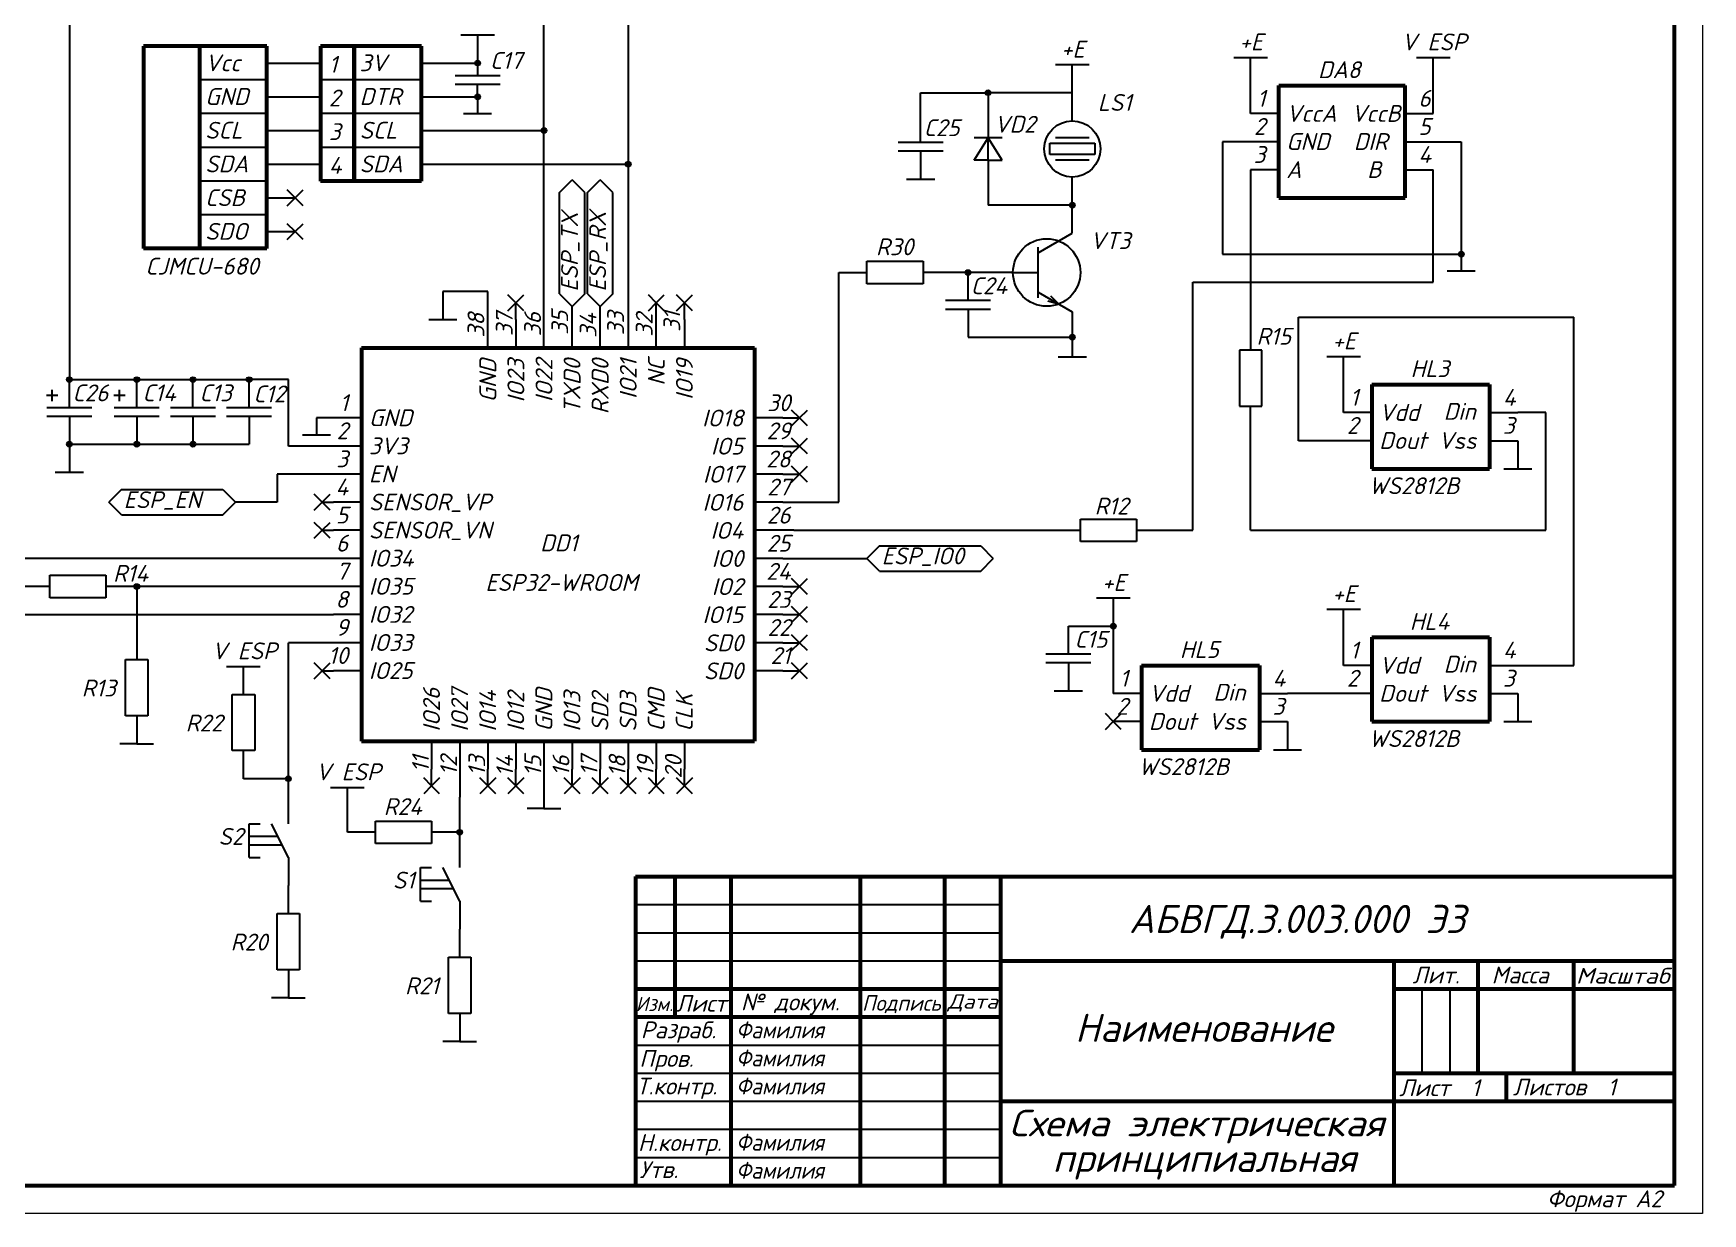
# Model space of a CAD drawing. Header units: millimetres. Extents: x -1 to 4028, y -898 to 1238.
# Drawn here: x 1976.4 to 2273.6, y 810.2 to 1020.3 of the extents above; entities that cross this region are included whole.
import ezdxf
from ezdxf.enums import TextEntityAlignment as Align

# ---------------------------------------------------------------- set-up
doc = ezdxf.new("R2010")
doc.units = ezdxf.units.MM
for name, color, linetype, lineweight in [('Основная (0.3)', 162, 'Continuous', 30), ('Основная (0.6)', 250, 'Continuous', 60), ('Текст', 240, 'Continuous', 30), ('Тонкая', 160, 'Continuous', 30), ('Тонкая (0.2)', 250, 'Continuous', 20)]:
    doc.layers.add(name, color=color, linetype=linetype, lineweight=lineweight)
doc.styles.add('3мм', font='isocpeui.ttf', dxfattribs={"height": 3})
doc.styles.add('5мм', font='isocpeui.ttf', dxfattribs={"height": 5})

msp = doc.modelspace()

# ---------------------------------------------------------------- hatches: boundary and pattern name
at = {"layer": 'Тонкая (0.2)'}
h = msp.add_hatch(color=256, dxfattribs=at)
h.dxf.hatch_style = 1
h.paths.add_polyline_path([(2056.028, 1015.007, 1), (2055.028, 1015.007, 1)])
h = msp.add_hatch(color=256, dxfattribs=at)
h.dxf.hatch_style = 1
h.paths.add_polyline_path([(2056.028, 1009.007, 1), (2055.028, 1009.007, 1)])
h = msp.add_hatch(color=256, dxfattribs=at)
h.dxf.hatch_style = 1
h.paths.add_polyline_path([(2146.905, 1009.725, 1), (2145.905, 1009.725, 1)])
h = msp.add_hatch(color=256, dxfattribs=at)
h.dxf.hatch_style = 1
h.paths.add_polyline_path([(2067.843, 1003.007, 1), (2066.843, 1003.007, 1)])
h = msp.add_hatch(color=256, dxfattribs=at)
h.dxf.hatch_style = 1
h.paths.add_polyline_path([(2082.843, 997.007, 1), (2081.843, 997.007, 1)])
h = msp.add_hatch(color=256, dxfattribs=at)
h.dxf.hatch_style = 1
h.paths.add_polyline_path([(2161.905, 989.725, 1), (2160.905, 989.725, 1)])
h = msp.add_hatch(color=256, dxfattribs=at)
h.dxf.hatch_style = 1
h.paths.add_polyline_path([(2231.157, 981.008, 1), (2230.157, 981.008, 1)])
h = msp.add_hatch(color=256, dxfattribs=at)
h.dxf.hatch_style = 1
h.paths.add_polyline_path([(2143.343, 977.725, 1), (2142.343, 977.725, 1)])
h = msp.add_hatch(color=256, dxfattribs=at)
h.dxf.hatch_style = 1
h.paths.add_polyline_path([(2161.905, 966.225, 1), (2160.905, 966.225, 1)])
h = msp.add_hatch(color=256, dxfattribs=at)
h.dxf.hatch_style = 1
h.paths.add_polyline_path([(1983.343, 958.661, 1), (1982.343, 958.661, 1)])
h = msp.add_hatch(color=256, dxfattribs=at)
h.dxf.hatch_style = 1
h.paths.add_polyline_path([(1995.343, 958.661, 1), (1994.343, 958.661, 1)])
h = msp.add_hatch(color=256, dxfattribs=at)
h.dxf.hatch_style = 1
h.paths.add_polyline_path([(2005.343, 958.661, 1), (2004.343, 958.661, 1)])
h = msp.add_hatch(color=256, dxfattribs=at)
h.dxf.hatch_style = 1
h.paths.add_polyline_path([(2015.343, 958.661, 1), (2014.343, 958.661, 1)])
h = msp.add_hatch(color=256, dxfattribs=at)
h.dxf.hatch_style = 1
h.paths.add_polyline_path([(1983.343, 947.161, 1), (1982.343, 947.161, 1)])
h = msp.add_hatch(color=256, dxfattribs=at)
h.dxf.hatch_style = 1
h.paths.add_polyline_path([(1995.343, 947.161, 1), (1994.343, 947.161, 1)])
h = msp.add_hatch(color=256, dxfattribs=at)
h.dxf.hatch_style = 1
h.paths.add_polyline_path([(2005.343, 947.161, 1), (2004.343, 947.161, 1)])
h = msp.add_hatch(color=256, dxfattribs=at)
h.dxf.hatch_style = 1
h.paths.add_polyline_path([(1995.343, 921.84, 1), (1994.343, 921.84, 1)])
h = msp.add_hatch(color=256, dxfattribs=at)
h.dxf.hatch_style = 1
h.paths.add_polyline_path([(2169.203, 914.794, 1), (2168.203, 914.794, 1)])
h = msp.add_hatch(color=256, dxfattribs=at)
h.dxf.hatch_style = 1
h.paths.add_polyline_path([(2022.343, 887.623, 1), (2021.343, 887.623, 1)])
h = msp.add_hatch(color=256, dxfattribs=at)
h.dxf.hatch_style = 1
h.paths.add_polyline_path([(2052.843, 878.09, 1), (2051.843, 878.09, 1)])

# ---------------------------------------------------------------- linework, layer by layer
at = {"layer": 'Основная (0.3)'}
for p, q in [((1982.843, 1036.84), (1982.843, 958.661)), ((2067.343, 1003.007), (2067.343, 1035.047)), ((2082.343, 1025.047), (2082.343, 997.007)), ((2052.528, 1020.007), (2058.528, 1020.007)), ((2055.528, 1020.007), (2055.528, 1015.007)), ((2018.028, 1015.007), (2023.028, 1015.007)), ((2023.028, 1015.007), (2027.528, 1015.007)), ((2045.528, 1015.007), (2055.528, 1015.007)), ((2055.528, 1015.007), (2055.528, 1012.757)), ((2158.405, 1014.725), (2164.405, 1014.725)), ((2161.405, 1004.725), (2161.405, 1014.725)), ((2190.157, 1016.008), (2196.157, 1016.008)), ((2193.157, 1006.008), (2193.157, 1016.008)), ((2222.657, 1016.008), (2228.657, 1016.008)), ((2225.657, 1006.008), (2225.657, 1016.008)), ((2059.528, 1012.757), (2051.528, 1012.757)), ((2051.528, 1011.257), (2059.528, 1011.257)), ((2055.528, 1009.007), (2055.528, 1011.257)), ((2018.028, 1009.007), (2023.028, 1009.007)), ((2023.028, 1009.007), (2027.528, 1009.007)), ((2045.528, 1009.007), (2055.528, 1009.007)), ((2055.528, 1009.007), (2055.528, 1006.007)), ((2134.405, 1009.725), (2146.405, 1009.725)), ((2134.405, 1000.863), (2134.405, 1009.725)), ((2161.405, 1009.725), (2146.405, 1009.725)), ((2146.405, 1009.725), (2146.405, 1001.725)), ((2053.028, 1006.007), (2058.028, 1006.007)), ((2198.157, 1006.008), (2193.157, 1006.008)), ((2220.657, 1006.008), (2225.657, 1006.008)), ((2018.028, 1003.007), (2027.528, 1003.007)), ((2045.528, 1003.007), (2067.343, 1003.007)), ((2067.343, 969.34), (2067.343, 1003.007)), ((2146.405, 1001.725), (2143.905, 1001.725)), ((2143.905, 997.725), (2146.405, 1001.725)), ((2148.905, 1001.725), (2146.405, 1001.725)), ((2148.905, 997.725), (2146.405, 1001.725)), ((2146.405, 997.725), (2146.405, 1001.725)), ((2161.405, 1001.725), (2158.405, 1001.725)), ((2164.405, 1001.725), (2161.405, 1001.725)), ((2018.028, 1000.007), (2006.028, 1000.007)), ((2033.528, 1000.007), (2027.528, 1000.007)), ((2045.528, 1000.007), (2033.528, 1000.007)), ((2138.405, 1000.863), (2130.405, 1000.863)), ((2130.405, 999.363), (2138.405, 999.363)), ((2134.405, 999.363), (2134.405, 994.363)), ((2157.405, 998.725), (2157.405, 1000.725)), ((2157.405, 1000.725), (2165.405, 1000.725)), ((2165.405, 998.725), (2157.405, 998.725)), ((2165.405, 1000.725), (2165.405, 998.725)), ((2193.157, 1001.008), (2188.157, 1001.008)), ((2188.157, 1001.008), (2188.157, 981.008)), ((2198.157, 1001.008), (2193.157, 1001.008)), ((2220.657, 1001.008), (2225.657, 1001.008)), ((2225.657, 1001.008), (2230.657, 1001.008)), ((2230.657, 1001.008), (2230.657, 980.508)), ((2018.028, 997.007), (2027.528, 997.007)), ((2045.528, 997.007), (2082.343, 997.007)), ((2082.343, 997.007), (2082.343, 969.34)), ((2146.405, 997.725), (2143.905, 997.725)), ((2146.405, 997.725), (2148.905, 997.725)), ((2146.405, 997.725), (2146.405, 989.725)), ((2161.405, 997.725), (2158.405, 997.725)), ((2164.405, 997.725), (2161.405, 997.725)), ((2198.157, 996.008), (2193.157, 996.008)), ((2193.157, 996.008), (2193.157, 963.924)), ((2220.657, 996.008), (2225.657, 996.008)), ((2225.657, 976.008), (2225.657, 996.008)), ((2070.093, 991.953), (2072.343, 994.203)), ((2074.593, 991.953), (2072.343, 994.203)), ((2075.093, 991.953), (2077.343, 994.203)), ((2079.593, 991.953), (2077.343, 994.203)), ((2131.905, 994.363), (2136.905, 994.363)), ((2161.405, 989.725), (2161.405, 994.725)), ((2018.028, 991.007), (2023.028, 991.007)), ((2023.028, 991.007), (2021.614, 992.421)), ((2021.614, 989.593), (2023.028, 991.007)), ((2023.028, 991.007), (2024.442, 992.421)), ((2024.442, 989.593), (2023.028, 991.007)), ((2070.093, 973.953), (2070.093, 991.953)), ((2074.593, 973.953), (2074.593, 991.953)), ((2075.093, 973.953), (2075.093, 991.953)), ((2079.593, 973.953), (2079.593, 991.953)), ((2161.405, 989.725), (2146.405, 989.725)), ((2161.405, 984.725), (2161.405, 989.725)), ((2018.028, 985.007), (2023.028, 985.007)), ((2023.028, 985.007), (2021.614, 986.421)), ((2021.614, 983.593), (2023.028, 985.007)), ((2023.028, 985.007), (2024.442, 986.421)), ((2024.442, 983.593), (2023.028, 985.007)), ((2155.343, 981.225), (2161.405, 984.725)), ((2155.343, 977.725), (2155.343, 982.225)), ((2188.157, 981.008), (2230.657, 981.008)), ((2230.657, 981.008), (2230.657, 978.008)), ((2124.843, 979.725), (2134.843, 979.725)), ((2124.843, 975.725), (2124.843, 979.725)), ((2134.843, 979.725), (2134.843, 975.725)), ((2228.157, 978.008), (2233.157, 978.008)), ((2119.843, 936.84), (2119.843, 977.725)), ((2119.843, 977.725), (2124.843, 977.725)), ((2134.843, 975.725), (2124.843, 975.725)), ((2150.843, 977.725), (2134.843, 977.725)), ((2142.843, 972.725), (2142.843, 977.725)), ((2150.843, 977.725), (2155.343, 977.725)), ((2155.343, 973.225), (2155.343, 977.725)), ((2182.843, 931.84), (2182.843, 976.008)), ((2182.843, 976.008), (2225.657, 976.008)), ((2057.343, 974.34), (2049.343, 974.34)), ((2049.343, 974.34), (2049.343, 969.34)), ((2057.343, 969.34), (2057.343, 974.34)), ((2062.343, 972.34), (2060.929, 973.755)), ((2060.929, 970.926), (2062.343, 972.34)), ((2062.343, 972.34), (2063.757, 973.755)), ((2062.343, 969.34), (2062.343, 972.34)), ((2063.757, 970.926), (2062.343, 972.34)), ((2070.093, 973.953), (2072.343, 971.703)), ((2074.593, 973.953), (2072.343, 971.703)), ((2075.093, 973.953), (2077.343, 971.703)), ((2079.593, 973.953), (2077.343, 971.703)), ((2087.343, 972.34), (2085.929, 973.755)), ((2085.929, 970.926), (2087.343, 972.34)), ((2087.343, 972.34), (2088.757, 973.755)), ((2087.343, 969.34), (2087.343, 972.34)), ((2088.757, 970.926), (2087.343, 972.34)), ((2092.343, 972.34), (2090.929, 973.755)), ((2090.929, 970.926), (2092.343, 972.34)), ((2092.343, 972.34), (2093.757, 973.755)), ((2092.343, 969.34), (2092.343, 972.34)), ((2093.757, 970.926), (2092.343, 972.34)), ((2146.843, 972.725), (2138.843, 972.725)), ((2155.343, 974.225), (2161.405, 970.725)), ((2158.987, 972.121), (2157.055, 972.639)), ((2158.987, 972.121), (2157.573, 973.535)), ((2046.843, 969.34), (2051.843, 969.34)), ((2057.343, 964.34), (2057.343, 969.34)), ((2062.343, 969.34), (2062.343, 964.34)), ((2067.343, 964.34), (2067.343, 969.34)), ((2072.343, 969.34), (2072.343, 971.703)), ((2072.343, 964.34), (2072.343, 969.34)), ((2077.343, 969.34), (2077.343, 971.703)), ((2077.343, 964.34), (2077.343, 969.34)), ((2082.343, 969.34), (2082.343, 964.34)), ((2087.343, 964.34), (2087.343, 969.34)), ((2092.343, 969.34), (2092.343, 964.34)), ((2138.843, 971.225), (2146.843, 971.225)), ((2142.843, 971.225), (2142.843, 966.225)), ((2161.405, 970.725), (2161.405, 962.725)), ((2201.703, 947.794), (2201.703, 969.794)), ((2201.703, 969.794), (2250.703, 969.794)), ((2250.703, 907.794), (2250.703, 969.794)), ((2142.843, 966.225), (2161.405, 966.225)), ((2191.157, 963.924), (2191.157, 953.924)), ((2195.157, 963.924), (2191.157, 963.924)), ((2195.157, 953.924), (2195.157, 963.924)), ((2158.905, 962.725), (2163.905, 962.725)), ((2206.703, 962.794), (2212.703, 962.794)), ((2209.703, 952.794), (2209.703, 962.794)), ((1982.843, 953.661), (1982.843, 958.661)), ((1982.843, 958.661), (2014.843, 958.661)), ((1994.843, 953.661), (1994.843, 958.661)), ((2004.843, 953.661), (2004.843, 958.661)), ((2014.843, 953.661), (2014.843, 958.661)), ((2021.843, 958.661), (2014.843, 958.661)), ((2021.843, 946.84), (2021.843, 958.661)), ((1979.766, 955.843), (1978.766, 955.843)), ((1979.766, 954.843), (1979.766, 956.843)), ((1979.766, 955.843), (1979.766, 956.843)), ((1980.766, 955.843), (1979.766, 955.843)), ((1991.766, 955.843), (1990.766, 955.843)), ((1991.766, 954.843), (1991.766, 956.843)), ((1991.766, 955.843), (1991.766, 956.843)), ((1992.766, 955.843), (1991.766, 955.843)), ((1986.843, 953.661), (1978.843, 953.661)), ((1978.843, 952.161), (1986.843, 952.161)), ((1982.843, 952.161), (1982.843, 947.161)), ((1998.843, 953.661), (1990.843, 953.661)), ((1990.843, 952.161), (1998.843, 952.161)), ((1994.843, 952.161), (1994.843, 947.161)), ((2008.843, 953.661), (2000.843, 953.661)), ((2000.843, 952.161), (2008.843, 952.161)), ((2004.843, 952.161), (2004.843, 947.161)), ((2018.843, 953.661), (2010.843, 953.661)), ((2010.843, 952.161), (2018.843, 952.161)), ((2014.843, 952.161), (2014.843, 947.161)), ((2029.843, 951.84), (2026.843, 951.84)), ((2026.843, 951.84), (2026.843, 948.84)), ((2034.843, 951.84), (2029.843, 951.84)), ((2109.843, 951.84), (2104.843, 951.84)), ((2109.843, 951.84), (2112.843, 951.84)), ((2112.843, 951.84), (2111.429, 953.255)), ((2111.429, 950.426), (2112.843, 951.84)), ((2112.843, 951.84), (2114.257, 953.255)), ((2114.257, 950.426), (2112.843, 951.84)), ((2191.157, 953.924), (2195.157, 953.924)), ((2193.157, 931.84), (2193.157, 953.924)), ((2214.703, 952.794), (2209.703, 952.794)), ((2235.703, 952.794), (2240.703, 952.794)), ((2245.703, 952.794), (2240.703, 952.794)), ((2245.703, 931.84), (2245.703, 952.794)), ((2024.343, 948.84), (2029.343, 948.84)), ((2112.843, 946.84), (2111.429, 948.255)), ((2112.843, 946.84), (2114.257, 948.255)), ((1982.843, 947.161), (2014.843, 947.161)), ((1982.843, 947.161), (1982.843, 942.161)), ((2029.843, 946.84), (2021.843, 946.84)), ((2034.843, 946.84), (2029.843, 946.84)), ((2109.843, 946.84), (2104.843, 946.84)), ((2109.843, 946.84), (2112.843, 946.84)), ((2111.429, 945.426), (2112.843, 946.84)), ((2114.257, 945.426), (2112.843, 946.84)), ((2209.703, 947.794), (2201.703, 947.794)), ((2214.703, 947.794), (2209.703, 947.794)), ((2235.703, 947.794), (2240.703, 947.794)), ((2240.703, 947.794), (2240.703, 942.794)), ((1980.343, 942.161), (1985.343, 942.161)), ((2112.843, 941.84), (2111.429, 943.255)), ((2112.843, 941.84), (2114.257, 943.255)), ((2238.203, 942.794), (2243.203, 942.794)), ((2029.843, 941.84), (2019.843, 941.84)), ((2019.843, 941.84), (2019.843, 936.84)), ((2034.843, 941.84), (2029.843, 941.84)), ((2109.843, 941.84), (2104.843, 941.84)), ((2109.843, 941.84), (2112.843, 941.84)), ((2111.429, 940.426), (2112.843, 941.84)), ((2114.257, 940.426), (2112.843, 941.84)), ((1992.145, 939.09), (1989.895, 936.84)), ((1992.145, 934.59), (1989.895, 936.84)), ((1992.145, 939.09), (2010.145, 939.09)), ((2010.145, 939.09), (2012.395, 936.84)), ((2010.145, 934.59), (2012.395, 936.84)), ((2019.843, 936.84), (2012.395, 936.84)), ((2027.843, 936.84), (2026.429, 938.255)), ((2026.429, 935.426), (2027.843, 936.84)), ((2027.843, 936.84), (2029.257, 938.255)), ((2029.257, 935.426), (2027.843, 936.84)), ((2027.843, 936.84), (2029.843, 936.84)), ((2034.843, 936.84), (2029.843, 936.84)), ((2109.843, 936.84), (2104.843, 936.84)), ((2109.843, 936.84), (2119.843, 936.84)), ((1992.145, 934.59), (2010.145, 934.59)), ((2027.843, 931.84), (2026.429, 933.255)), ((2027.843, 931.84), (2029.257, 933.255)), ((2162.843, 933.84), (2172.843, 933.84)), ((2162.843, 929.84), (2162.843, 933.84)), ((2172.843, 933.84), (2172.843, 929.84)), ((2026.429, 930.426), (2027.843, 931.84)), ((2029.257, 930.426), (2027.843, 931.84)), ((2027.843, 931.84), (2029.843, 931.84)), ((2034.843, 931.84), (2029.843, 931.84)), ((2111.843, 931.84), (2104.843, 931.84)), ((2111.843, 931.84), (2121.843, 931.84)), ((2121.843, 931.84), (2162.843, 931.84)), ((2172.843, 931.84), (2182.843, 931.84)), ((2193.157, 931.84), (2245.703, 931.84)), ((2127.093, 929.09), (2124.843, 926.84)), ((2127.093, 929.09), (2145.093, 929.09)), ((2145.093, 929.09), (2147.343, 926.84)), ((2172.843, 929.84), (2162.843, 929.84)), ((2029.843, 926.84), (1942.843, 926.84)), ((2034.843, 926.84), (2029.843, 926.84)), ((2109.843, 926.84), (2104.843, 926.84)), ((2109.843, 926.84), (2124.843, 926.84)), ((2127.093, 924.59), (2124.843, 926.84)), ((2127.093, 924.59), (2145.093, 924.59)), ((2145.093, 924.59), (2147.343, 926.84)), ((1979.343, 921.84), (1974.343, 921.84)), ((1979.343, 923.84), (1989.343, 923.84)), ((1979.343, 919.84), (1979.343, 923.84)), ((1989.343, 923.84), (1989.343, 919.84)), ((1994.343, 921.84), (1989.343, 921.84)), ((2029.843, 921.84), (1994.843, 921.84)), ((1994.843, 921.84), (1994.843, 908.84)), ((2034.843, 921.84), (2029.843, 921.84)), ((2109.843, 921.84), (2104.843, 921.84)), ((2109.843, 921.84), (2112.843, 921.84)), ((2112.843, 921.84), (2111.429, 923.255)), ((2111.429, 920.426), (2112.843, 921.84)), ((2112.843, 921.84), (2114.257, 923.255)), ((2114.257, 920.426), (2112.843, 921.84)), ((1989.343, 919.84), (1979.343, 919.84)), ((2165.703, 919.794), (2171.703, 919.794)), ((2168.703, 919.794), (2168.703, 902.794)), ((1922.843, 916.84), (2029.843, 916.84)), ((2034.843, 916.84), (2029.843, 916.84)), ((2109.843, 916.84), (2104.843, 916.84)), ((2109.843, 916.84), (2112.843, 916.84)), ((2112.843, 916.84), (2111.429, 918.255)), ((2111.429, 915.426), (2112.843, 916.84)), ((2112.843, 916.84), (2114.257, 918.255)), ((2114.257, 915.426), (2112.843, 916.84)), ((2206.703, 917.794), (2212.703, 917.794)), ((2209.703, 907.794), (2209.703, 917.794)), ((2112.843, 911.84), (2111.429, 913.255)), ((2112.843, 911.84), (2114.257, 913.255)), ((2160.703, 909.794), (2160.703, 914.794)), ((2160.703, 914.794), (2168.703, 914.794)), ((2029.843, 911.84), (2021.843, 911.84)), ((2021.843, 879.623), (2021.843, 911.84)), ((2034.843, 911.84), (2029.843, 911.84)), ((2109.843, 911.84), (2104.843, 911.84)), ((2109.843, 911.84), (2112.843, 911.84)), ((2111.429, 910.426), (2112.843, 911.84)), ((2114.257, 910.426), (2112.843, 911.84)), ((2164.703, 909.794), (2156.703, 909.794)), ((1992.843, 898.84), (1992.843, 908.84)), ((1992.843, 908.84), (1996.843, 908.84)), ((1996.843, 908.84), (1996.843, 898.84)), ((2010.843, 907.623), (2016.843, 907.623)), ((2013.843, 902.623), (2013.843, 907.623)), ((2027.843, 906.84), (2026.429, 908.255)), ((2026.429, 905.426), (2027.843, 906.84)), ((2027.843, 906.84), (2029.257, 908.255)), ((2029.257, 905.426), (2027.843, 906.84)), ((2027.843, 906.84), (2029.843, 906.84)), ((2034.843, 906.84), (2029.843, 906.84)), ((2109.843, 906.84), (2104.843, 906.84)), ((2109.843, 906.84), (2112.843, 906.84)), ((2112.843, 906.84), (2111.429, 908.255)), ((2111.429, 905.426), (2112.843, 906.84)), ((2112.843, 906.84), (2114.257, 908.255)), ((2114.257, 905.426), (2112.843, 906.84)), ((2156.703, 908.294), (2164.703, 908.294)), ((2160.703, 908.294), (2160.703, 903.294)), ((2214.703, 907.794), (2209.703, 907.794)), ((2235.703, 907.794), (2240.703, 907.794)), ((2240.703, 907.794), (2250.703, 907.794)), ((2011.843, 892.623), (2011.843, 902.623)), ((2011.843, 902.623), (2015.843, 902.623)), ((2015.843, 902.623), (2015.843, 892.623)), ((2158.203, 903.294), (2163.203, 903.294)), ((2173.703, 902.794), (2168.703, 902.794)), ((2194.703, 902.794), (2199.703, 902.794)), ((2209.703, 902.794), (2199.703, 902.794)), ((2214.703, 902.794), (2209.703, 902.794)), ((2235.703, 902.794), (2240.703, 902.794)), ((2240.703, 902.794), (2240.703, 897.794)), ((1996.843, 898.84), (1992.843, 898.84)), ((1994.843, 898.84), (1994.843, 893.84)), ((2168.703, 897.794), (2167.288, 899.208)), ((2167.288, 896.379), (2168.703, 897.794)), ((2168.703, 897.794), (2170.117, 899.208)), ((2173.703, 897.794), (2168.703, 897.794)), ((2170.117, 896.379), (2168.703, 897.794)), ((2194.703, 897.794), (2199.703, 897.794)), ((2199.703, 897.794), (2199.703, 892.794)), ((2238.203, 897.794), (2243.203, 897.794)), ((1994.843, 893.84), (1991.843, 893.84)), ((1994.843, 893.84), (1997.843, 893.84)), ((2015.843, 892.623), (2011.843, 892.623)), ((2013.843, 887.623), (2013.843, 892.623)), ((2047.343, 894.34), (2047.343, 889.34)), ((2052.343, 894.34), (2052.343, 889.34)), ((2057.343, 894.34), (2057.343, 889.34)), ((2062.343, 894.34), (2062.343, 889.34)), ((2067.343, 894.34), (2067.343, 889.34)), ((2072.343, 894.34), (2072.343, 889.34)), ((2077.343, 894.34), (2077.343, 889.34)), ((2082.343, 894.34), (2082.343, 889.34)), ((2087.343, 894.34), (2087.343, 889.34)), ((2092.343, 894.34), (2092.343, 889.34)), ((2197.203, 892.794), (2202.203, 892.794)), ((2047.343, 886.34), (2047.343, 889.34)), ((2052.343, 889.34), (2052.343, 884.34)), ((2057.343, 886.34), (2057.343, 889.34)), ((2062.343, 886.34), (2062.343, 889.34)), ((2067.343, 889.34), (2067.343, 882.34)), ((2072.343, 886.34), (2072.343, 889.34)), ((2077.343, 886.34), (2077.343, 889.34)), ((2082.343, 886.34), (2082.343, 889.34)), ((2087.343, 886.34), (2087.343, 889.34)), ((2092.343, 886.34), (2092.343, 889.34)), ((2021.843, 887.623), (2013.843, 887.623)), ((2029.343, 886.09), (2035.343, 886.09)), ((2032.343, 878.09), (2032.343, 886.09)), ((2047.343, 886.34), (2045.929, 887.755)), ((2047.343, 886.34), (2045.929, 884.926)), ((2048.757, 887.755), (2047.343, 886.34)), ((2048.757, 884.926), (2047.343, 886.34)), ((2057.343, 886.34), (2055.929, 887.755)), ((2057.343, 886.34), (2055.929, 884.926)), ((2058.757, 887.755), (2057.343, 886.34)), ((2058.757, 884.926), (2057.343, 886.34)), ((2062.343, 886.34), (2060.929, 887.755)), ((2062.343, 886.34), (2060.929, 884.926)), ((2063.757, 887.755), (2062.343, 886.34)), ((2063.757, 884.926), (2062.343, 886.34)), ((2072.343, 886.34), (2070.929, 887.755)), ((2072.343, 886.34), (2070.929, 884.926)), ((2073.757, 887.755), (2072.343, 886.34)), ((2073.757, 884.926), (2072.343, 886.34)), ((2077.343, 886.34), (2075.929, 887.755)), ((2077.343, 886.34), (2075.929, 884.926)), ((2078.757, 887.755), (2077.343, 886.34)), ((2078.757, 884.926), (2077.343, 886.34)), ((2082.343, 886.34), (2080.929, 887.755)), ((2082.343, 886.34), (2080.929, 884.926)), ((2083.757, 887.755), (2082.343, 886.34)), ((2083.757, 884.926), (2082.343, 886.34)), ((2087.343, 886.34), (2085.929, 887.755)), ((2087.343, 886.34), (2085.929, 884.926)), ((2088.757, 887.755), (2087.343, 886.34)), ((2088.757, 884.926), (2087.343, 886.34)), ((2092.343, 886.34), (2090.929, 887.755)), ((2092.343, 886.34), (2090.929, 884.926)), ((2093.757, 887.755), (2092.343, 886.34)), ((2093.757, 884.926), (2092.343, 886.34)), ((2052.343, 871.84), (2052.343, 884.34)), ((2037.343, 880.09), (2047.343, 880.09)), ((2037.343, 876.09), (2037.343, 880.09)), ((2047.343, 880.09), (2047.343, 876.09)), ((2067.343, 882.34), (2064.343, 882.34)), ((2067.343, 882.34), (2070.343, 882.34)), ((2014.843, 873.623), (2014.843, 879.623)), ((2014.843, 879.623), (2016.843, 879.623)), ((2014.843, 877.373), (2019.968, 877.373)), ((2021.843, 873.623), (2018.843, 879.623)), ((2037.343, 878.09), (2032.343, 878.09)), ((2052.343, 878.09), (2047.343, 878.09)), ((2014.843, 875.873), (2020.718, 875.873)), ((2047.343, 876.09), (2037.343, 876.09)), ((2014.843, 873.623), (2016.843, 873.623)), ((2021.843, 873.623), (2021.843, 868.623)), ((2045.343, 865.84), (2045.343, 871.84)), ((2045.343, 871.84), (2047.343, 871.84)), ((2052.343, 865.84), (2049.343, 871.84)), ((2021.843, 863.623), (2021.843, 868.623)), ((2045.343, 869.59), (2050.468, 869.59)), ((2045.343, 868.09), (2051.218, 868.09)), ((2045.343, 865.84), (2047.343, 865.84)), ((2052.343, 865.84), (2052.343, 860.84)), ((2083.622, 865.22), (2148.622, 865.22)), ((2019.843, 853.623), (2019.843, 863.623)), ((2019.843, 863.623), (2023.843, 863.623)), ((2023.843, 863.623), (2023.843, 853.623)), ((2052.343, 855.84), (2052.343, 860.84)), ((2083.622, 860.22), (2148.622, 860.22)), ((2023.843, 853.623), (2019.843, 853.623)), ((2021.843, 853.623), (2021.843, 848.623)), ((2050.343, 845.84), (2050.343, 855.84)), ((2050.343, 855.84), (2054.343, 855.84)), ((2054.343, 855.84), (2054.343, 845.84)), ((2083.622, 855.22), (2148.622, 855.22)), ((2223.622, 850.22), (2223.622, 835.22)), ((2228.622, 850.22), (2228.622, 835.22)), ((2021.843, 848.623), (2018.843, 848.623)), ((2021.843, 848.623), (2024.843, 848.623)), ((2054.343, 845.84), (2050.343, 845.84)), ((2052.343, 845.84), (2052.343, 840.84)), ((2052.343, 840.84), (2049.343, 840.84)), ((2052.343, 840.84), (2055.343, 840.84)), ((2083.622, 840.22), (2148.622, 840.22)), ((2083.622, 835.22), (2148.622, 835.22)), ((2083.622, 830.22), (2148.622, 830.22)), ((2083.622, 825.22), (2148.622, 825.22)), ((2083.622, 820.22), (2148.622, 820.22))]:
    msp.add_line(p, q, dxfattribs=at)
for centre, radius in [((2161.405, 999.725), 5), ((2156.843, 977.725), 6)]:
    msp.add_circle(centre, radius, dxfattribs=at)
at = {"layer": 'Основная (0.6)'}
for p, q in [((2268.622, 815.22), (2268.622, 1225.22)), ((2018.028, 1018.007), (1996.028, 1018.007)), ((1996.028, 1018.007), (1996.028, 982.007)), ((2006.028, 1018.007), (2006.028, 982.007)), ((2018.028, 1012.007), (2018.028, 1018.007)), ((2033.528, 1018.007), (2027.528, 1018.007)), ((2027.528, 1018.007), (2027.528, 994.007)), ((2045.528, 1018.007), (2033.528, 1018.007)), ((2033.528, 1018.007), (2033.528, 994.007)), ((2033.528, 1012.007), (2033.528, 1018.007)), ((2045.528, 1012.007), (2045.528, 1018.007)), ((2018.028, 1006.007), (2018.028, 1012.007)), ((2033.528, 1006.007), (2033.528, 1012.007)), ((2045.528, 1006.007), (2045.528, 1012.007)), ((2198.157, 991.008), (2198.157, 1011.008)), ((2198.157, 1011.008), (2220.657, 1011.008)), ((2220.657, 991.008), (2220.657, 1011.008)), ((2018.028, 1000.007), (2018.028, 1006.007)), ((2033.528, 1000.007), (2033.528, 1006.007)), ((2045.528, 1000.007), (2045.528, 1006.007)), ((2018.028, 994.007), (2018.028, 1000.007)), ((2033.528, 994.007), (2033.528, 1000.007)), ((2045.528, 994.007), (2045.528, 1000.007)), ((2018.028, 988.007), (2018.028, 994.007)), ((2045.528, 994.007), (2027.528, 994.007)), ((2198.157, 991.008), (2220.657, 991.008)), ((2018.028, 982.007), (2018.028, 988.007)), ((2018.028, 982.007), (1996.028, 982.007)), ((2034.843, 964.34), (2034.843, 894.34)), ((2034.843, 964.34), (2104.843, 964.34)), ((2104.843, 964.34), (2104.843, 894.34)), ((2214.703, 957.794), (2235.703, 957.794)), ((2214.703, 957.794), (2214.703, 942.794)), ((2235.703, 957.794), (2235.703, 942.794)), ((2214.703, 942.794), (2235.703, 942.794)), ((2214.703, 912.794), (2235.703, 912.794)), ((2214.703, 912.794), (2214.703, 897.794)), ((2235.703, 912.794), (2235.703, 897.794)), ((2173.703, 907.794), (2194.703, 907.794)), ((2173.703, 907.794), (2173.703, 892.794)), ((2194.703, 907.794), (2194.703, 892.794)), ((2214.703, 897.794), (2235.703, 897.794)), ((2034.843, 894.34), (2104.843, 894.34)), ((2173.703, 892.794), (2194.703, 892.794)), ((2083.622, 870.22), (2268.622, 870.22)), ((2083.622, 870.22), (2083.622, 815.272)), ((2090.622, 870.22), (2090.622, 845.22)), ((2100.622, 870.22), (2100.622, 815.22)), ((2123.622, 870.22), (2123.622, 815.22)), ((2138.622, 870.22), (2138.622, 815.22)), ((2148.622, 870.22), (2148.622, 815.22)), ((2268.622, 815.22), (2268.622, 870.22)), ((2148.622, 855.22), (2268.622, 855.22)), ((2218.622, 855.22), (2218.622, 815.22)), ((2233.622, 855.22), (2233.622, 835.22)), ((2250.622, 855.22), (2250.622, 835.22)), ((2083.622, 850.22), (2148.622, 850.22)), ((2218.622, 850.22), (2268.622, 850.22)), ((2083.622, 845.22), (2148.622, 845.22)), ((2218.622, 835.22), (2268.622, 835.22)), ((2238.622, 835.22), (2238.622, 830.22)), ((2148.622, 830.22), (2268.622, 830.22)), ((1699.622, 815.22), (2268.622, 815.22))]:
    msp.add_line(p, q, dxfattribs=at)
at = {"layer": 'Тонкая'}
for p, q in [((2018.028, 1012.007), (2006.028, 1012.007)), ((2033.528, 1012.007), (2027.528, 1012.007)), ((2045.528, 1012.007), (2033.528, 1012.007)), ((2018.028, 1006.007), (2006.028, 1006.007)), ((2033.528, 1006.007), (2027.528, 1006.007)), ((2045.528, 1006.007), (2033.528, 1006.007)), ((2018.028, 994.007), (2006.028, 994.007)), ((2018.028, 988.007), (2006.028, 988.007))]:
    msp.add_line(p, q, dxfattribs=at)
at = {"layer": 'Тонкая (0.2)'}
for p, q in [((2273.622, 1230.22), (2273.622, 810.22)), ((2273.622, 810.22), (1679.622, 810.22))]:
    msp.add_line(p, q, dxfattribs=at)
for centre in [(2055.528, 1015.007), (2055.528, 1009.007), (2146.405, 1009.725), (2067.343, 1003.007), (2082.343, 997.007), (2161.405, 989.725), (2230.657, 981.008), (2142.843, 977.725), (2161.405, 966.225), (1982.843, 958.661), (1994.843, 958.661), (2004.843, 958.661), (2014.843, 958.661), (1982.843, 947.161), (1994.843, 947.161), (2004.843, 947.161), (1994.843, 921.84), (2168.703, 914.794), (2021.843, 887.623), (2052.343, 878.09)]:
    msp.add_circle(centre, 0.5, dxfattribs=at)

# ---------------------------------------------------------------- texts
at = {"layer": 'Текст', "style": '3мм'}
for s, p in [('Vcc', (2007.022, 1013.552)), ('3V', (2034.522, 1013.552)), ('1', (2029.037, 1013.294)), ('GND', (2007.022, 1007.552)), ('DTR', (2034.522, 1007.552)), ('2', (2029.037, 1007.294)), ('VccA', (2199.486, 1004.542)), ('VccB', (2211.069, 1004.542)), ('SCL', (2007.022, 1001.552)), ('SCL', (2034.522, 1001.552)), ('3', (2029.037, 1001.294)), ('GND', (2199.486, 999.542)), ('DIR', (2211.517, 999.542)), ('SDA', (2007.022, 995.552)), ('SDA', (2034.522, 995.552)), ('4', (2029.037, 995.294)), ('A', (2199.486, 994.542)), ('B', (2213.89, 994.542)), ('CSB', (2007.022, 989.552)), ('SDO', (2007.022, 983.552)), ('CJMCU-680', (1996.372, 977.349)), ('Vdd', (2216.031, 951.327)), ('Din', (2227.523, 951.515)), ('GND', (2036.172, 950.374)), ('3V3', (2036.172, 945.374)), ('Dout', (2216.031, 946.327)), ('Vss', (2226.563, 946.327)), ('EN', (2036.172, 940.374)), ('WS2812B', (2214.189, 938.278)), ('ESP_EN', (1992.52, 935.784)), ('SENSOR_VP', (2036.172, 935.374)), ('SENSOR_VN', (2036.172, 930.374)), ('IO34', (2036.172, 925.374)), ('ESP_IO0', (2127.468, 925.784)), ('IO35', (2036.172, 920.374)), ('ESP32-WROOM', (2056.914, 921.055)), ('IO32', (2036.172, 915.374)), ('IO33', (2036.172, 910.374)), ('Din', (2227.523, 906.515)), ('IO25', (2036.172, 905.374)), ('Vdd', (2216.031, 906.327)), ('Vdd', (2175.031, 901.327)), ('Din', (2186.523, 901.515)), ('Dout', (2216.031, 901.327)), ('Vss', (2226.563, 901.327)), ('Dout', (2175.031, 896.327)), ('Vss', (2185.563, 896.327)), ('WS2812B', (2214.189, 893.278)), ('WS2812B', (2173.189, 888.278)), ('Лит.', (2221.95, 851.182)), ('Масса', (2236.054, 851.195)), ('Лист', (2090.811, 846.155)), ('№ докум.', (2102.402, 846.394)), ('Разраб.', (2084.567, 841.423)), ('Пров.', (2084.312, 836.336)), ('Т.контр.', (2083.804, 831.426)), ('Лист  1', (2219.587, 831.118)), ('Листов  1', (2239.834, 831.247)), ('Н.контр.', (2084.074, 821.373)), ('Утв.', (2084.34, 816.549)), ('Формат А2', (2245.903, 811.356))]:
    msp.add_text(s, height=3, dxfattribs=at).set_placement(p)
for s, p in [('ESP_TX', (2073.399, 974.328)), ('ESP_RX', (2078.399, 974.328)), ('IO26', (2048.822, 896.01)), ('IO27', (2053.822, 896.01)), ('IO14', (2058.822, 896.01)), ('IO12', (2063.822, 896.01)), ('GND', (2068.822, 896.01)), ('IO13', (2073.822, 896.01)), ('SD2', (2078.822, 896.01)), ('SD3', (2083.822, 896.01)), ('CMD', (2088.822, 896.01)), ('CLK', (2093.822, 896.01))]:
    msp.add_text(s, height=3, rotation=90, dxfattribs=at).set_placement(p)
for s, height, p, p2 in [('Масштаб', 2.803, (2251.052, 851.153), (2267.722, 851.153)), ('Изм.', 2.5198, (2083.687, 846.267), (2090.338, 846.267)), ('Подпись', 2.7694, (2123.967, 846.327), (2138.019, 846.327)), ('Дата', 2.5399, (2139.2, 846.698), (2148.139, 846.698)), ('Схема электрическая', 4.72055, (2150.13, 823.982), (2216.936, 823.982))]:
    msp.add_text(s, height=height, dxfattribs=at).set_placement(p, p2, align=Align.ALIGNED)
at = {"layer": 'Текст', "style": '3мм', "width": 0.9}
for p in [(2101.567, 841.423), (2101.567, 836.423), (2101.567, 831.423), (2101.567, 821.423), (2101.567, 816.423)]:
    msp.add_text('Фамилия', height=3, dxfattribs=at).set_placement(p)
at = {"layer": 'Текст', "char_height": 3, "style": '3мм'}
for s, insert, width, attachment_point in [('+E', (2195.339, 1020.27), 8.0303, 3), ('V ESP', (2231.622, 1020.27), 14.92246, 3), ('C17', (2063.487, 1016.967), 8.0303, 3), ('+E', (2163.587, 1018.987), 8.0303, 3), ('DA8', (2212.704, 1015.329), 8.0303, 3), ('LS1', (2171.97, 1009.498), 8.0303, 3), ('1', (2195.795, 1010.226), 8.0303, 3), ('6', (2223.019, 1010.226), 8.0303, 1), ('C25', (2141.344, 1005.005), 8.0303, 3), ('VD2', (2147.515, 1005.616), 12.82123, 1), ('2', (2195.795, 1005.226), 8.0303, 3), ('5', (2223.019, 1005.226), 8.0303, 1), ('3', (2195.795, 1000.226), 8.0303, 3), ('4', (2223.019, 1000.226), 8.0303, 1), ('R30', (2133.089, 983.801), 8.0303, 3), ('VT3', (2171.748, 984.903), 8.0303, 3), ('C24', (2149.782, 976.867), 8.0303, 3), ('R15', (2194.198, 967.88), 8.0303, 1), ('+E', (2211.884, 967.055), 8.0303, 3), ('HL3', (2228.499, 962.114), 8.0303, 3), ('C26', (1989.782, 957.803), 8.0303, 3), ('C14', (2001.782, 957.803), 8.0303, 3), ('C13', (2011.782, 957.803), 8.0303, 3), ('C12', (2021.314, 957.616), 8.0303, 3), ('1', (2212.34, 957.011), 8.0303, 3), ('4', (2238.065, 957.011), 8.0303, 1), ('1', (2032.481, 956.058), 8.0303, 3), ('30', (2111.227, 956.039), 8.0303, 3), ('2', (2032.481, 951.058), 8.0303, 3), ('IO18', (2102.814, 953.319), 8.0303, 3), ('29', (2111.227, 951.039), 8.0303, 3), ('2', (2212.34, 952.011), 8.0303, 3), ('3', (2238.065, 952.011), 8.0303, 1), ('IO5', (2102.814, 948.319), 8.0303, 3), ('3', (2032.481, 946.058), 8.0303, 3), ('28', (2111.227, 946.039), 8.0303, 3), ('IO17', (2102.814, 943.319), 8.0303, 3), ('4', (2032.481, 941.058), 8.0303, 3), ('27', (2111.227, 941.039), 8.0303, 3), ('IO16', (2102.814, 938.319), 8.0303, 3), ('R12', (2171.406, 937.652), 8.0303, 3), ('5', (2032.481, 936.058), 8.0303, 3), ('IO4', (2102.814, 933.319), 8.0303, 3), ('26', (2111.227, 936.039), 8.0303, 3), ('6', (2032.481, 931.058), 8.0303, 3), ('DD1', (2073.335, 931.1), 8.0303, 3), ('25', (2111.227, 931.039), 8.0303, 3), ('IO0', (2102.814, 928.319), 8.0303, 3), ('R14', (1996.865, 925.682), 8.0303, 3), ('7', (2032.481, 926.058), 8.0303, 3), ('24', (2111.227, 926.039), 8.0303, 3), ('IO2', (2102.814, 923.319), 8.0303, 3), ('+E', (2170.884, 924.055), 8.0303, 3), ('+E', (2211.884, 922.055), 8.0303, 3), ('8', (2032.481, 921.058), 8.0303, 3), ('IO15', (2102.814, 918.319), 8.0303, 3), ('23', (2111.227, 921.039), 8.0303, 3), ('9', (2032.481, 916.058), 8.0303, 3), ('22', (2111.227, 916.039), 8.0303, 3), ('HL4', (2228.499, 917.114), 8.0303, 3), ('SD0', (2102.814, 913.319), 8.0303, 3), ('C15', (2167.641, 913.936), 8.0303, 3), ('V ESP', (2019.808, 911.885), 14.92246, 3), ('10', (2032.481, 911.058), 8.0303, 3), ('21', (2111.227, 911.039), 8.0303, 3), ('HL5', (2187.499, 912.114), 8.0303, 3), ('1', (2212.34, 912.011), 8.0303, 3), ('4', (2238.065, 912.011), 8.0303, 1), ('SD0', (2102.814, 908.319), 8.0303, 3), ('1', (2171.34, 907.011), 8.0303, 3), ('4', (2197.065, 907.011), 8.0303, 1), ('2', (2212.34, 907.011), 8.0303, 3), ('3', (2238.065, 907.011), 8.0303, 1), ('R13', (1991.131, 905.266), 8.0303, 3), ('2', (2171.34, 902.011), 8.0303, 3), ('3', (2197.065, 902.011), 8.0303, 1), ('R22', (2010.131, 899.049), 8.0303, 3), ('V ESP', (2038.308, 890.352), 14.92246, 3), ('R24', (2045.589, 884.166), 8.0303, 3), ('S2', (2013.819, 878.857), 8.0303, 3), ('S1', (2044.319, 871.074), 8.0303, 3), ('R20', (2018.131, 860.049), 8.0303, 3), ('R21', (2048.631, 852.266), 8.0303, 3)]:
    msp.add_mtext(s, dxfattribs=dict(at, insert=insert, width=width, attachment_point=attachment_point))
at = {"layer": 'Текст', "char_height": 3, "attachment_point": 3, "rotation": 90, "style": '3мм'}
for s, insert, width in [('38', (2053.734, 970.526), 8.0303), ('37', (2058.778, 970.614), 8.0303), ('36', (2063.822, 970.658), 8.0303), ('35', (2068.645, 970.922), 8.0303), ('34', (2073.689, 970.465), 8.0303), ('33', (2078.601, 970.79), 8.0303), ('32', (2083.689, 970.465), 8.0303), ('31', (2088.601, 970.79), 8.0303), ('NC', (2085.846, 962.327), 8.0303), ('GND', (2055.846, 962.327), 8.0303), ('IO23', (2060.846, 962.327), 8.0303), ('IO22', (2065.846, 962.327), 8.0303), ('TXD0', (2070.846, 962.327), 8.0303), ('RXD0', (2075.846, 962.327), 8.0303), ('IO21', (2080.846, 962.327), 7.91643), ('IO19', (2090.846, 962.327), 8.0303), ('11', (2043.866, 891.754), 8.0303), ('12', (2048.866, 891.754), 8.0303), ('13', (2053.866, 891.754), 8.0303), ('14', (2058.866, 891.754), 8.0303), ('15', (2063.866, 891.754), 8.0303), ('16', (2068.866, 891.754), 8.0303), ('17', (2073.866, 891.754), 8.0303), ('18', (2078.866, 891.754), 8.0303), ('19', (2083.866, 891.754), 8.0303), ('20', (2088.866, 891.754), 8.0303)]:
    msp.add_mtext(s, dxfattribs=dict(at, insert=insert, width=width))
at = {"layer": 'Текст', "linetype": 'Continuous', "char_height": 5, "attachment_point": 1, "style": '5мм'}
for s, insert, width in [('АБВГД.3.003.000 Э3', (2171.486, 865.165), 77.1158), ('Наименование', (2161.889, 845.794), 56.4652), ('принципиальная', (2157.894, 822.632), 56.4652)]:
    msp.add_mtext(s, dxfattribs=dict(at, insert=insert, width=width))

doc.saveas('drawing.dxf')
